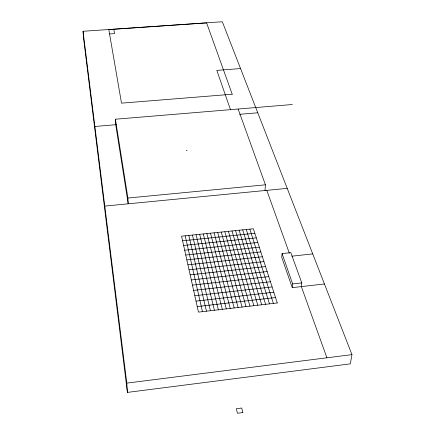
<?xml version="1.0" encoding="UTF-8"?>
<svg xmlns="http://www.w3.org/2000/svg" width="435" height="435" viewBox="0 0 435 435"><rect width="100%" height="100%" fill="white"/><g stroke="black" fill="none" stroke-linecap="round" stroke-linejoin="round"><path stroke-width="0.65" d="M265.002 190.525L265.421 184.815L238.135 109.027M326.913 357.798L301.346 286.605L301.781 282.902L290.852 252.664L282.065 253.61L281.722 257.281L292.266 287.638L324.439 283.973M292.266 287.638L292.663 283.935L282.065 253.61M351.958 354.628L350.311 363.861L127.39 392.403L83.667 39.096L83.041 31.271L222.318 21.75L351.958 354.628L126.808 383.11L127.39 392.403M197.229 306.572L275.529 297.545M292.663 283.935L301.781 282.902M194.815 295.713L272.114 286.942M196.011 301.107L273.811 292.211M192.46 285.137L268.786 276.616M193.629 290.39L270.44 281.749M190.166 274.838L265.546 266.557M191.308 279.955L267.155 271.554M187.936 264.801L262.387 256.748M291.825 256.182L312.732 253.909M189.046 269.787L263.953 261.62M185.756 255.019L259.303 247.183M186.838 259.88L260.837 251.936M183.635 245.481L256.297 237.858M184.69 250.223L257.792 242.491M182.597 240.8L254.823 233.28M104.786 206.087L287.209 188.366M292.396 104.514L115.411 119.223L127.906 198.039L265.421 184.815M186.881 150.292L186.963 150.613L186.707 150.314M94.884 126.471L116.515 124.655M239.669 114.307L257.776 112.79M240.55 68.567L216.826 70.378L230.528 109.837M109.56 33.946L114.568 33.598L113.774 29.259M266.785 190.351L289.335 253.154M249.82 229.125L273.381 303.407M246.264 229.495L269.483 303.858M242.708 229.859L265.584 304.315M239.147 230.229L261.674 304.766M235.58 230.599L257.765 305.223M232.007 230.969L253.844 305.68M228.429 231.338L249.924 306.137M224.851 231.708L245.998 306.588M221.268 232.078L242.067 307.05M217.679 232.448L238.124 307.507M214.091 232.817L234.182 307.964M210.491 233.193L230.235 308.42M206.891 233.562L226.282 308.883M203.286 233.938L222.323 309.345M199.676 234.307L218.359 309.802M196.065 234.683L214.39 310.264M192.444 235.058L210.415 310.726M188.823 235.427L206.435 311.188M185.196 235.803L202.454 311.65M83.041 31.271L126.808 383.11M115.411 119.223L115.732 124.72L128.2 203.808L127.906 198.039M242.828 412.527L237.418 413.25L236.33 408.731L241.719 408.014L242.828 412.527M277.274 302.956L198.463 312.118L181.564 236.178L253.366 228.761L277.274 302.956M232.214 94.237L121.512 103.155L108.81 29.596L206.603 22.914L232.214 94.237"/></g></svg>
